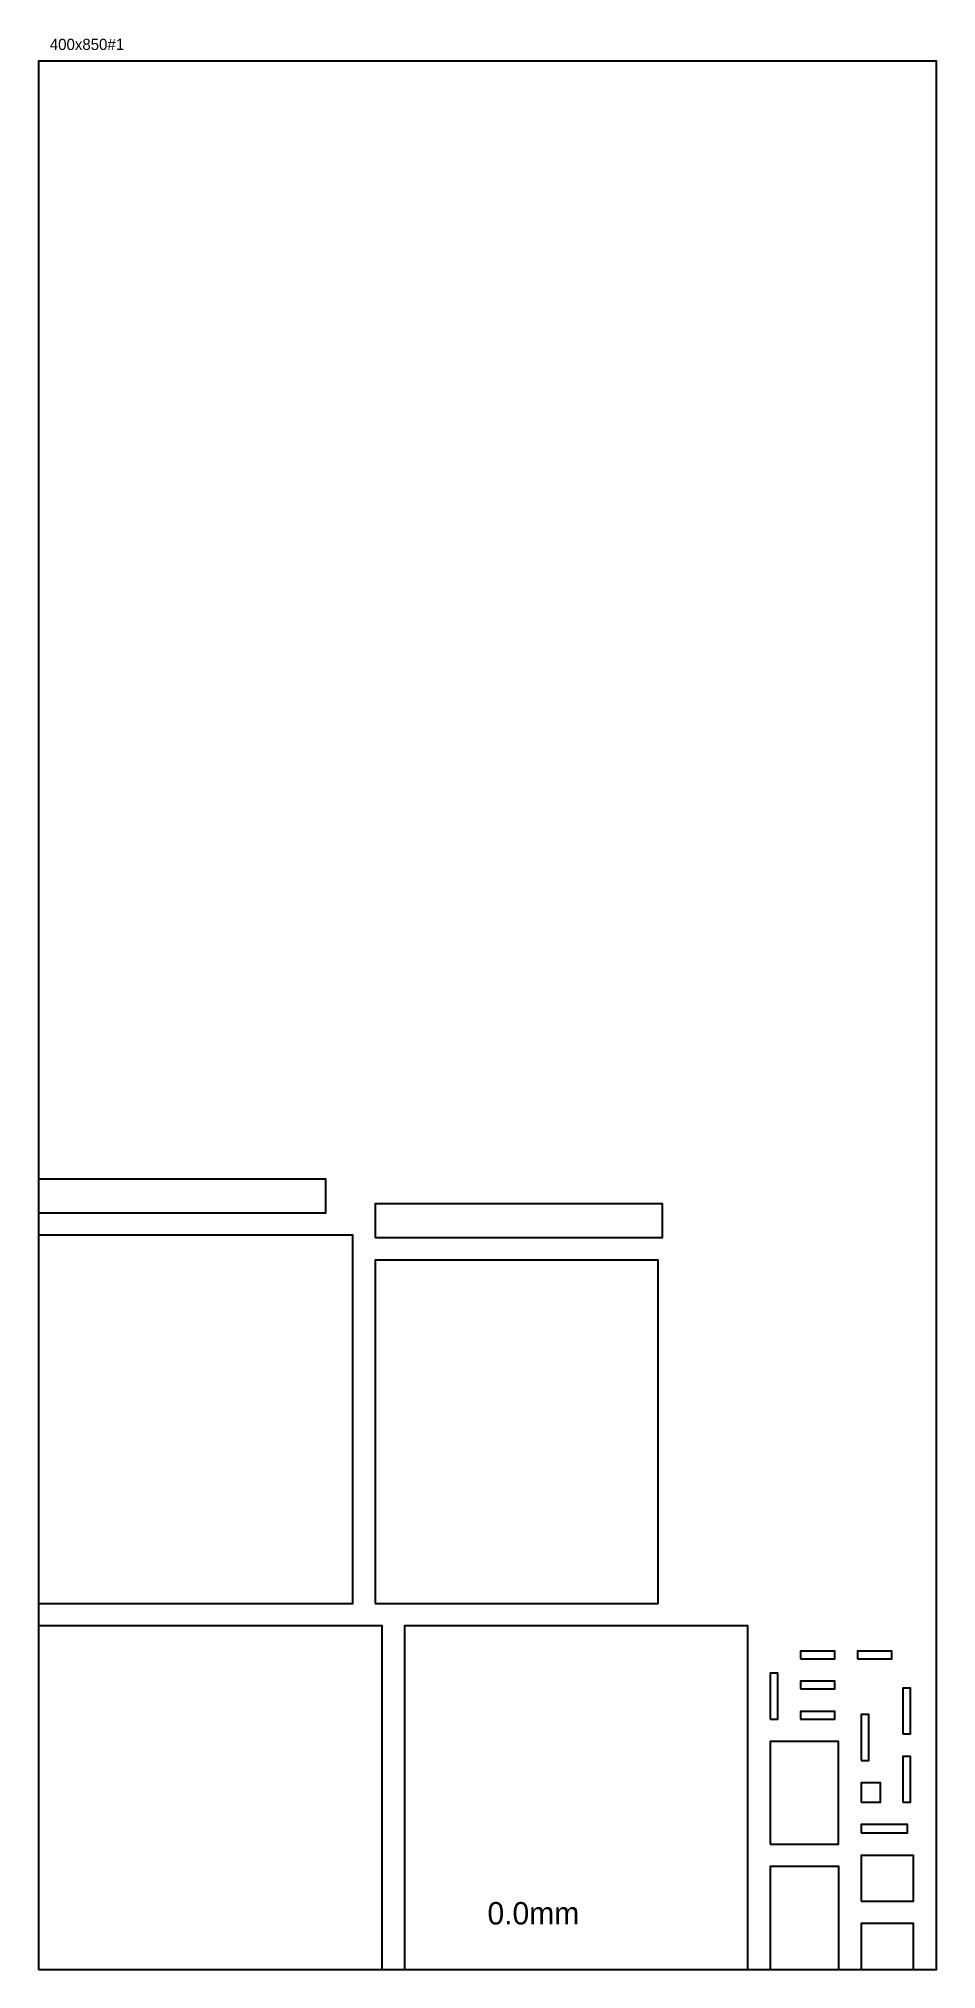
# Model space of a CAD drawing. Header units: millimetres. Extents: x 0 to 400, y 0 to 860.
import ezdxf

# ---------------------------------------------------------------- set-up
doc = ezdxf.new("R2010")
doc.units = ezdxf.units.MM
doc.layers.add('0.0mm', color=7, linetype='Continuous')

msp = doc.modelspace()

# ---------------------------------------------------------------- linework, layer by layer
at = {"layer": '0.0mm'}
for points in [[(0, 0), (400, 0), (400, 850), (0, 850), (0, 0)], [(0, 337), (128, 337), (128, 352), (0, 352), (0, 337)], [(150, 326), (278, 326), (278, 341), (150, 341), (150, 326)], [(0, 163), (140, 163), (140, 327), (0, 327), (0, 163)], [(150, 163), (276, 163), (276, 316), (150, 316), (150, 163)], [(0, 0), (153, 0), (153, 153), (0, 153), (0, 0)], [(163, 0), (316, 0), (316, 153), (163, 153), (163, 0)], [(339.4, 138.32), (354.8, 138.32), (354.8, 141.72), (339.4, 141.72), (339.4, 138.32)], [(364.8, 138.32), (380.2, 138.32), (380.2, 141.72), (364.8, 141.72), (364.8, 138.32)], [(326, 111.52), (329.4, 111.52), (329.4, 131.92), (326, 131.92), (326, 111.52)], [(339.4, 124.92), (354.8, 124.92), (354.8, 128.32), (339.4, 128.32), (339.4, 124.92)], [(385.03, 104.9), (388.43, 104.9), (388.43, 125.3), (385.03, 125.3), (385.03, 104.9)], [(339.4, 111.52), (354.8, 111.52), (354.8, 114.92), (339.4, 114.92), (339.4, 111.52)], [(366.46, 93.07), (369.86, 93.07), (369.86, 113.47), (366.46, 113.47), (366.46, 93.07)], [(326, 55.76), (356.32, 55.76), (356.32, 101.52), (326, 101.52), (326, 55.76)], [(385.03, 74.5), (388.43, 74.5), (388.43, 94.9), (385.03, 94.9), (385.03, 74.5)], [(366.46, 74.5), (375.03, 74.5), (375.03, 83.07), (366.46, 83.07), (366.46, 74.5)], [(366.46, 60.8), (387.16, 60.8), (387.16, 64.5), (366.46, 64.5), (366.46, 60.8)], [(326, 0), (356.46, 0), (356.46, 45.76), (326, 45.76), (326, 0)], [(366.46, 30.4), (389.86, 30.4), (389.86, 50.8), (366.46, 50.8), (366.46, 30.4)], [(366.46, 0), (389.86, 0), (389.86, 20.4), (366.46, 20.4), (366.46, 0)]]:
    msp.add_lwpolyline(points, dxfattribs=at)

# ---------------------------------------------------------------- texts
for s, height, p in [('400x850#1', 5, (5, 855)), ('0.0mm', 10, (200, 20))]:
    msp.add_text(s, height=height, dxfattribs=at).set_placement(p)

doc.saveas('drawing.dxf')
